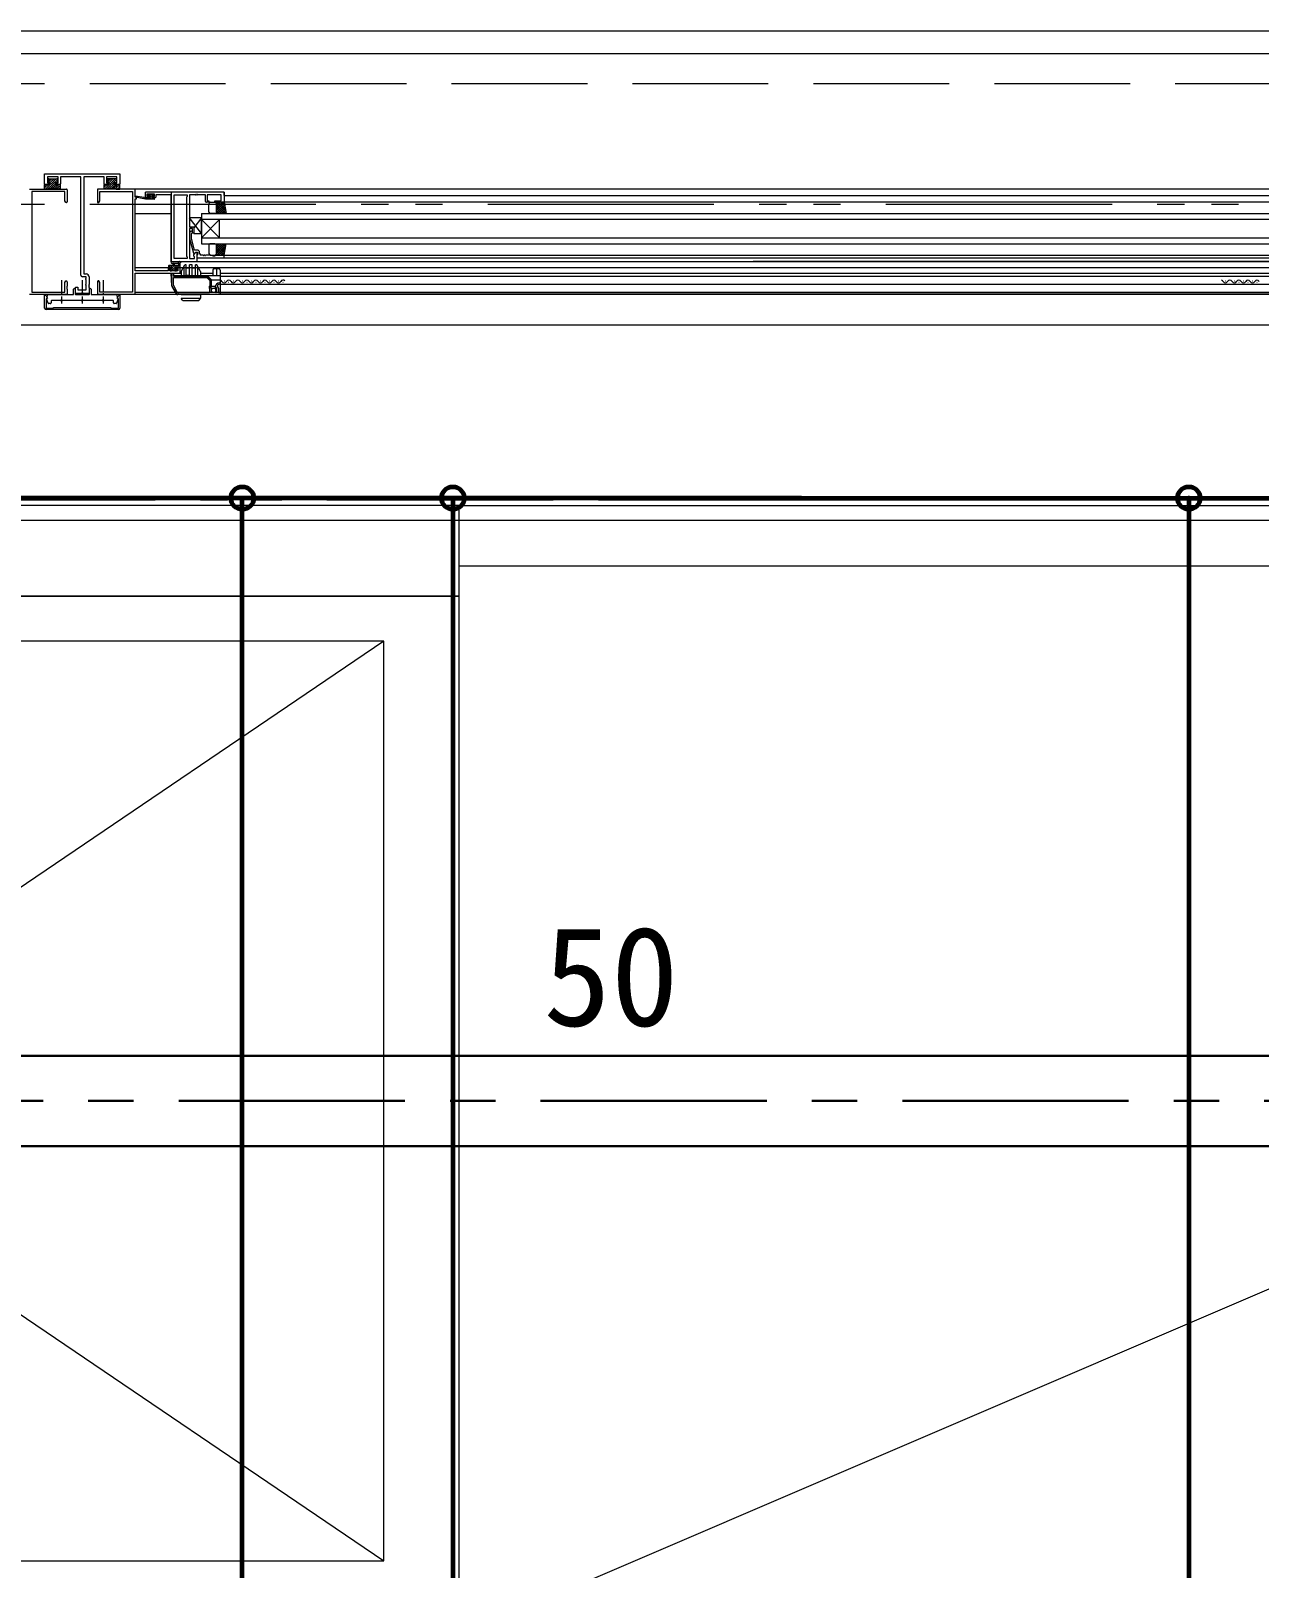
# Model space of a CAD drawing. Units: millimetres at full size, sheet at 1:30. Extents: x -16828 to 149130, y 47892 to 100313.
# Drawn here: x 3596 to 4411, y 62841 to 63861 of the extents above; entities that cross this region are included whole.
import ezdxf
from ezdxf.enums import TextEntityAlignment as Align

# ---------------------------------------------------------------- set-up
doc = ezdxf.new("R2010")
doc.units = ezdxf.units.MM
doc.header["$LTSCALE"] = 30
doc.header["$PDMODE"] = 32
doc.header["$PDSIZE"] = 15
for name, pattern in [('CHAIN1', [8, 5, -1, 1, -1]), ('CHAIN2', [12, 9, -1, 1, -1]), ('DASHED3', [4, 3, -1]), ('DOUBLE_CHAIN1', [8.8, 5, -1, 0.6, -0.6, 0.6, -1]), ('LONG_DOUBLE_CHAIN', [21.8, 18, -1, 0.6, -0.6, 0.6, -1])]:
    doc.linetypes.add(name, pattern=pattern)
for name, color, linetype, lineweight in [('0-0', 7, 'CHAIN2', 15), ('0-1', 7, 'Continuous', 15), ('2-0_通芯', 7, 'DOUBLE_CHAIN1', 15), ('2-A_建具', 7, 'Continuous', 15), ('3-4_AIHO30-厨房機器', 7, 'Continuous', 15), ('3-7_AIHO47-厨房機器アウトライン', 7, 'Continuous', 15), ('3-8_AIHO30-厨房機器LL', 7, 'Continuous', 15), ('3-9_AIHO32-厨房機器補助線', 7, 'LONG_DOUBLE_CHAIN', 15), ('9-9_配管－汚水１：硬質塩ビ管（ＤＶ）', 2, 'Continuous', 30), ('9-E_配管－給湯１：ＣＵＰ(Ｍ)', 1, 'Continuous', 60)]:
    doc.layers.add(name, color=color, linetype=linetype, lineweight=lineweight)
doc.styles.add('ＭＳ ゴシック', font='')
doc.styles.get('ＭＳ ゴシック').set_extended_font_data('MS Gothic')

msp = doc.modelspace()

# ---------------------------------------------------------------- linework, layer by layer
at = {"layer": '0-0'}
msp.add_line((-9565.04, 63550.86), (35684.96, 63550.86), dxfattribs=at)
at = {"layer": '0-1'}
for p, q in [((-6110.04, 63845.86), (25484.96, 63845.86)), ((459.96, 63665.86), (5909.96, 63665.86))]:
    msp.add_line(p, q, dxfattribs=at)
at = {"layer": '0-1', "linetype": 'DASHED3'}
msp.add_line((-925.04, 63825.86), (25384.96, 63825.86), dxfattribs=at)
at = {"layer": '2-0_通芯'}
msp.add_line((-9565.04, 63745.86), (35684.96, 63745.86), dxfattribs=at)
at = {"layer": '2-0_通芯', "color": 1, "lineweight": 60}
msp.add_line((-10727.74, 63550.86), (35684.96, 63550.86), dxfattribs=at)
at = {"layer": '2-A_建具'}
for p, q in [((3604.96, 63765.86), (3654.96, 63765.86)), ((3604.96, 63759.36), (3604.96, 63765.86)), ((3605.51, 63755.81), (3612.61, 63762.66)), ((3606.92, 63755.81), (3613.64, 63762.28)), ((3606.96, 63763.93), (3606.96, 63759.86)), ((3613.96, 63763.93), (3606.96, 63763.93)), ((3607.16, 63761.45), (3608.37, 63762.66)), ((3607.16, 63760.76), (3607.16, 63762.16)), ((3607.43, 63760.31), (3609.78, 63762.66)), ((3607.66, 63762.66), (3613.16, 63762.66)), ((3608.71, 63760.26), (3607.66, 63760.26)), ((3608.71, 63760.17), (3611.2, 63762.66)), ((3608.71, 63758.86), (3608.71, 63760.26)), ((3613.04, 63760.26), (3613.66, 63760.88)), ((3613.66, 63760.76), (3613.66, 63762.16)), ((3613.96, 63759.86), (3613.96, 63763.93)), ((3615.46, 63763.93), (3615.46, 63759.36)), ((3628.99, 63763.93), (3615.46, 63763.93)), ((3628.99, 63698.66), (3628.99, 63763.93)), ((3630.92, 63763.93), (3630.92, 63699.59)), ((3644.46, 63763.93), (3630.92, 63763.93)), ((3644.46, 63759.36), (3644.46, 63763.93)), ((3644.61, 63755.81), (3651.71, 63762.66)), ((3645.96, 63763.93), (3645.96, 63759.86)), ((3652.96, 63763.93), (3645.96, 63763.93)), ((3646.02, 63755.81), (3652.74, 63762.28)), ((3646.26, 63761.45), (3647.47, 63762.66)), ((3646.26, 63760.76), (3646.26, 63762.16)), ((3646.53, 63760.31), (3648.88, 63762.66)), ((3652.26, 63762.66), (3646.76, 63762.66)), ((3647.81, 63760.17), (3650.3, 63762.66)), ((3652.14, 63760.26), (3652.76, 63760.88)), ((3652.76, 63760.76), (3652.76, 63762.16)), ((3652.96, 63759.86), (3652.96, 63763.93)), ((3654.96, 63765.86), (3654.96, 63759.36)), ((3594.96, 63755.86), (3619.46, 63755.86)), ((3596.59, 63754.23), (3596.59, 63687.49)), ((3618.33, 63754.23), (3596.59, 63754.23)), ((3604.96, 63758.86), (3608.71, 63758.86)), ((3604.96, 63756.73), (3607.4, 63758.86)), ((3604.96, 63757.84), (3605.98, 63758.86)), ((3607.96, 63758.86), (3605.46, 63758.86)), ((3606.96, 63759.86), (3608.46, 63759.86)), ((3608.46, 63759.86), (3608.46, 63759.36)), ((3608.52, 63755.99), (3612.11, 63759.33)), ((3610.05, 63756.11), (3613.05, 63758.86)), ((3611.43, 63756.08), (3614.47, 63758.86)), ((3615.41, 63758.86), (3612.11, 63758.86)), ((3612.46, 63759.86), (3613.96, 63759.86)), ((3612.46, 63759.36), (3612.46, 63759.86)), ((3612.71, 63755.94), (3615.41, 63758.39)), ((3614.96, 63758.86), (3612.96, 63758.86)), ((3613.41, 63755.81), (3615.41, 63755.81)), ((3614, 63755.81), (3615.41, 63756.98)), ((3615.41, 63755.81), (3615.41, 63758.86)), ((3618.33, 63747.95), (3618.33, 63754.23)), ((3619.96, 63755.36), (3619.96, 63747.36)), ((3639.96, 63755.36), (3639.96, 63747.36)), ((4484.96, 63755.86), (3640.46, 63755.86)), ((3641.59, 63754.23), (3663.33, 63754.23)), ((3641.59, 63747.95), (3641.59, 63754.23)), ((3644.51, 63758.86), (3647.81, 63758.86)), ((3644.51, 63757.12), (3646.5, 63758.86)), ((3644.51, 63758.29), (3645.08, 63758.86)), ((3646.96, 63758.86), (3644.96, 63758.86)), ((3645.96, 63759.86), (3647.46, 63759.86)), ((3647.46, 63759.86), (3647.46, 63759.36)), ((3647.62, 63755.99), (3651.21, 63759.33)), ((3649.15, 63756.11), (3652.15, 63758.86)), ((3650.53, 63756.08), (3653.57, 63758.86)), ((3654.96, 63758.86), (3651.21, 63758.86)), ((3651.46, 63759.86), (3652.96, 63759.86)), ((3651.46, 63759.36), (3651.46, 63759.86)), ((3651.81, 63755.94), (3654.96, 63758.8)), ((3654.46, 63758.86), (3651.96, 63758.86)), ((3653.1, 63755.81), (3654.96, 63757.35)), ((3663.33, 63754.23), (3663.33, 63687.49)), ((3664.96, 63750.36), (3664.96, 63755.86)), ((3665.96, 63750.36), (3664.96, 63750.36)), ((3671.96, 63749.06), (3665.2, 63750.47)), ((3670.85, 63750.23), (3665.31, 63751.06)), ((3665.96, 63749.36), (3665.96, 63750.36)), ((3671.96, 63750.06), (3671.87, 63750.07)), ((3723.96, 63753.86), (3671.96, 63753.86)), ((3671.96, 63750.56), (3671.96, 63753.86)), ((3671.96, 63749.06), (3671.96, 63750.06)), ((3674.16, 63750.06), (3671.96, 63750.06)), ((3673.36, 63749.06), (3672.36, 63750.06)), ((3672.76, 63752.36), (3672.76, 63750.86)), ((3677.96, 63752.36), (3672.76, 63752.36)), ((3672.76, 63750.86), (3673.86, 63750.86)), ((3673.65, 63752.17), (3673.15, 63751.67)), ((3673.89, 63751.23), (3673.3, 63751.82)), ((3673.36, 63751.16), (3673.7, 63751.16)), ((3674.71, 63749.06), (3673.71, 63750.06)), ((3674.46, 63752.26), (3673.86, 63752.26)), ((3673.86, 63750.86), (3673.86, 63750.06)), ((3674.16, 63750.7), (3674.16, 63750.06)), ((3677.4, 63749.06), (3674.2, 63752.26)), ((3676.06, 63749.06), (3674.23, 63750.89)), ((3676.66, 63752.06), (3674.66, 63752.06)), ((3676.65, 63751.16), (3675.75, 63752.06)), ((3676.56, 63751.16), (3677.36, 63751.16)), ((3676.56, 63750.06), (3676.56, 63751.16)), ((3678.26, 63750.06), (3676.56, 63750.06)), ((3677.36, 63752.26), (3676.86, 63752.26)), ((3676.86, 63750.86), (3677.96, 63750.86)), ((3676.86, 63750.06), (3676.86, 63750.86)), ((3677.66, 63751.5), (3676.9, 63752.26)), ((3677.66, 63751.46), (3677.66, 63751.96)), ((3677.94, 63749.87), (3677.77, 63750.04)), ((3677.96, 63750.86), (3677.96, 63752.36)), ((3678.76, 63751.93), (3678.76, 63750.56)), ((3688.96, 63751.93), (3678.76, 63751.93)), ((3688.96, 63753.86), (3688.96, 63707.86)), ((3688.96, 63707.86), (3688.96, 63751.93)), ((3690.89, 63751.93), (3699.46, 63751.93)), ((3690.89, 63709.79), (3690.89, 63751.93)), ((3699.46, 63750.86), (3699.03, 63750.43)), ((3699.03, 63750.43), (3699.03, 63711.29)), ((3699.46, 63751.93), (3699.46, 63750.86)), ((3700.96, 63751.93), (3700.96, 63730.76)), ((3705, 63751.93), (3700.96, 63751.93)), ((3706, 63751.93), (3705.92, 63751.93)), ((3711.76, 63751.93), (3706.92, 63751.93)), ((3711.76, 63747.56), (3711.76, 63751.93)), ((3712.76, 63751.93), (3712.76, 63748.06)), ((3722.03, 63751.93), (3712.76, 63751.93)), ((3722.03, 63748.06), (3722.03, 63751.93)), ((3723.96, 63751.66), (3723.96, 63753.86)), ((3723.96, 63753.86), (3723.96, 63747.56)), ((3723.96, 63751.66), (4074.96, 63751.66)), ((4074.96, 63751.66), (4425.96, 63751.66)), ((3618.96, 63746.86), (3618.33, 63747.95)), ((3619.46, 63746.86), (3618.96, 63746.86)), ((3640.46, 63746.86), (3640.96, 63746.86)), ((3640.96, 63746.86), (3641.59, 63747.95)), ((3664.96, 63749.36), (3665.96, 63749.36)), ((3664.96, 63701.59), (3664.96, 63749.36)), ((3672.01, 63749.06), (3671.96, 63749.11)), ((3677.66, 63749.06), (3671.96, 63749.06)), ((3677.96, 63749.36), (3677.96, 63749.76)), ((3713.96, 63747.06), (3712.26, 63747.06)), ((3712.76, 63748.06), (3713.96, 63748.06)), ((3713.96, 63748.06), (3713.96, 63747.06)), ((3713.96, 63740.56), (3713.96, 63746.06)), ((3714.96, 63747.06), (3717.96, 63747.06)), ((3717.96, 63748.06), (3722.03, 63748.06)), ((3717.96, 63747.06), (3717.96, 63748.06)), ((3723.96, 63747.06), (3717.96, 63747.06)), ((3718.96, 63739.56), (3718.96, 63747.06)), ((3718.96, 63742.95), (3723.07, 63747.06)), ((3718.96, 63744.36), (3721.66, 63747.06)), ((3718.96, 63745.77), (3720.25, 63747.06)), ((3718.96, 63741.53), (3724.05, 63746.62)), ((3718.96, 63746.06), (3718.96, 63740.56)), ((3718.96, 63745.87), (3725.27, 63739.56)), ((3718.96, 63740.12), (3724.28, 63745.44)), ((3718.96, 63744.46), (3723.86, 63739.56)), ((3718.96, 63743.05), (3722.45, 63739.56)), ((3718.96, 63741.63), (3721.03, 63739.56)), ((3718.96, 63740.22), (3719.62, 63739.56)), ((3719.19, 63747.06), (3725.15, 63741.1)), ((3719.82, 63739.56), (3724.52, 63744.26)), ((3720.6, 63747.06), (3724.8, 63742.86)), ((3721.23, 63739.56), (3724.76, 63743.08)), ((3722.02, 63747.06), (3724.45, 63744.63)), ((3722.65, 63739.56), (3724.99, 63741.91)), ((3723.43, 63747.06), (3724.09, 63746.4)), ((4074.96, 63747.06), (3723.46, 63747.06)), ((3723.96, 63747.06), (3725.46, 63739.56)), ((3724.06, 63739.56), (3725.23, 63740.73)), ((4426.46, 63747.06), (4074.96, 63747.06)), ((3664.96, 63739.66), (3688.96, 63739.66)), ((3708.96, 63726.26), (3700.96, 63736.76)), ((3700.96, 63736.76), (3700.96, 63730.76)), ((3708.96, 63736.76), (3700.96, 63736.76)), ((3700.96, 63730.76), (3703.96, 63730.76)), ((3700.96, 63730.76), (3703.46, 63730.76)), ((3700.96, 63729.76), (3700.96, 63709.79)), ((3702.96, 63729.76), (3700.96, 63729.76)), ((3702.96, 63726.56), (3702.96, 63729.76)), ((3708.96, 63736.76), (3703.96, 63730.2)), ((3703.96, 63730.76), (3703.96, 63726.26)), ((3703.96, 63730.26), (3703.96, 63726.56)), ((3708.96, 63739.56), (3708.96, 63719.56)), ((3708.96, 63739.56), (4440.96, 63739.56)), ((3708.96, 63726.26), (3708.96, 63736.76)), ((4440.96, 63735.56), (3708.96, 63735.56)), ((3720.96, 63723.56), (3708.96, 63735.56)), ((3720.96, 63735.56), (3708.96, 63723.56)), ((3717.96, 63739.56), (3714.96, 63739.56)), ((3720.96, 63723.56), (3720.96, 63735.56)), ((3701.94, 63727.69), (3701.16, 63726.91)), ((3701.16, 63726.91), (3701.16, 63722.96)), ((3701.16, 63722.96), (3703.77, 63713.23)), ((3702.36, 63726.41), (3702.78, 63726.84)), ((3702.36, 63723.12), (3702.36, 63726.41)), ((3704.44, 63715.36), (3702.36, 63723.12)), ((3703.96, 63726.56), (3702.96, 63726.56)), ((3703.96, 63726.26), (3708.96, 63726.26)), ((3708.96, 63723.56), (4440.96, 63723.56)), ((3708.96, 63719.56), (4440.96, 63719.56)), ((3717.96, 63719.56), (3714.96, 63719.56)), ((3718.96, 63713.25), (3725.27, 63719.56)), ((3718.96, 63714.66), (3723.86, 63719.56)), ((3718.96, 63719.56), (3718.96, 63712.06)), ((3718.96, 63716.08), (3722.45, 63719.56)), ((3718.96, 63717.49), (3721.03, 63719.56)), ((3718.96, 63718.9), (3719.62, 63719.56)), ((3719.82, 63719.56), (3724.52, 63714.86)), ((3721.23, 63719.56), (3724.76, 63716.04)), ((3722.65, 63719.56), (3724.99, 63717.22)), ((3723.96, 63712.06), (3725.46, 63719.56)), ((3724.06, 63719.56), (3725.23, 63718.39)), ((3699.46, 63709.79), (3690.89, 63709.79)), ((3699.03, 63711.29), (3699.46, 63710.86)), ((3699.46, 63710.86), (3699.46, 63709.79)), ((3700.96, 63709.79), (3704.46, 63709.79)), ((3704.03, 63712.1), (3705.16, 63714.06)), ((3704.03, 63711.29), (3704.03, 63712.1)), ((3704.46, 63710.86), (3704.03, 63711.29)), ((3704.25, 63712.86), (3704.47, 63712.86)), ((3706.26, 63715.36), (3704.44, 63715.36)), ((3704.46, 63709.79), (3704.46, 63710.86)), ((3705.16, 63714.06), (3706.46, 63714.06)), ((3705.96, 63714.06), (3705.96, 63707.86)), ((4443.96, 63710.06), (3705.96, 63710.06)), ((3706.46, 63714.06), (3706.46, 63712.26)), ((3707.76, 63713.06), (3707.76, 63713.86)), ((3710, 63712.06), (3708.76, 63712.06)), ((3711, 63712.06), (3710.92, 63712.06)), ((3711.18, 63711.94), (3711, 63712.06)), ((3715.04, 63712.06), (3711.92, 63712.06)), ((3713.96, 63718.56), (3713.96, 63713.06)), ((3714.96, 63712.06), (3717.96, 63712.06)), ((3716.96, 63711.36), (3715.04, 63712.06)), ((3717.96, 63711.36), (3716.96, 63711.36)), ((3717.96, 63712.06), (4431.96, 63712.06)), ((3717.96, 63712.06), (3717.96, 63711.36)), ((3718.96, 63719), (3724.28, 63713.68)), ((3718.96, 63713.06), (3718.96, 63718.56)), ((3718.96, 63717.59), (3724.05, 63712.5)), ((3718.96, 63716.18), (3723.07, 63712.06)), ((3718.96, 63714.76), (3721.66, 63712.06)), ((3718.96, 63713.35), (3720.25, 63712.06)), ((3719.19, 63712.06), (3725.15, 63718.03)), ((3720.6, 63712.06), (3724.8, 63716.26)), ((3722.02, 63712.06), (3724.45, 63714.49)), ((3723.43, 63712.06), (3724.09, 63712.72)), ((3723.96, 63710.06), (3723.96, 63711.56)), ((3630.92, 63699.59), (3632.46, 63699.59)), ((3664.96, 63703.86), (3689.16, 63703.86)), ((3686.86, 63701.59), (3664.96, 63701.59)), ((3664.96, 63699.96), (3695.46, 63699.96)), ((3664.96, 63685.86), (3664.96, 63699.96)), ((3686.86, 63703.36), (3686.86, 63701.59)), ((3687.06, 63704.76), (3687.06, 63704.16)), ((3694.96, 63705.06), (3687.36, 63705.06)), ((3687.36, 63703.86), (3688.56, 63705.06)), ((3688.06, 63703.06), (3689.16, 63703.06)), ((3688.06, 63701.59), (3688.06, 63703.06)), ((3693.33, 63701.59), (3688.06, 63701.59)), ((3688.16, 63704.06), (3689.46, 63704.06)), ((3688.26, 63702.07), (3688.85, 63702.66)), ((3688.26, 63702.36), (3688.26, 63701.86)), ((3689.46, 63702.66), (3688.56, 63702.66)), ((3688.56, 63701.56), (3689.06, 63701.56)), ((3688.9, 63704.06), (3689.9, 63705.06)), ((3688.96, 63707.86), (3705.96, 63707.86)), ((3688.96, 63707.86), (4074.96, 63707.86)), ((3689.39, 63691.74), (3688.96, 63699.96)), ((3689.1, 63701.57), (3689.26, 63701.72)), ((3689.16, 63703.06), (3689.16, 63703.86)), ((3689.23, 63706.66), (3693.19, 63706.66)), ((3689.26, 63701.76), (3691.36, 63701.76)), ((3689.3, 63701.76), (3692.6, 63705.06)), ((3689.46, 63703.27), (3691.25, 63705.06)), ((3689.46, 63704.06), (3689.46, 63702.66)), ((3690.06, 63705.06), (3690.16, 63706.21)), ((3690.46, 63698.04), (3690.46, 63699.96)), ((3690.64, 63701.76), (3691.62, 63702.74)), ((3691.26, 63705.06), (3691.16, 63706.21)), ((3691.56, 63701.56), (3692.16, 63701.56)), ((3691.79, 63701.56), (3692.83, 63702.6)), ((3691.86, 63704.06), (3693.86, 63704.06)), ((3691.86, 63703.12), (3691.86, 63704.06)), ((3692.16, 63703.86), (4454.96, 63703.86)), ((3692.16, 63703.86), (3692.16, 63703.06)), ((3692.16, 63703.06), (3693.33, 63703.06)), ((3692.66, 63702.66), (3692.32, 63702.66)), ((3692.37, 63701.65), (3692.87, 63702.15)), ((3692.94, 63704.06), (3693.94, 63705.06)), ((3693.33, 63703.06), (3693.33, 63701.59)), ((3693.76, 63706.24), (3693.76, 63705.06)), ((3694.09, 63703.86), (3694.96, 63704.73)), ((3694.96, 63704.16), (3694.96, 63706.84)), ((3694.96, 63699.96), (3694.96, 63703.86)), ((3695.46, 63701.13), (3697.96, 63705.46)), ((3695.46, 63701.13), (3695.46, 63698.16)), ((3697.36, 63704.42), (3697.36, 63698.16)), ((3698.86, 63705.46), (3697.96, 63705.46)), ((3698.86, 63698.46), (3698.86, 63705.46)), ((3701.16, 63703.36), (3698.86, 63703.36)), ((3701.16, 63698.46), (3701.16, 63705.46)), ((3702.76, 63705.46), (3701.16, 63705.46)), ((3702.76, 63698.46), (3702.76, 63705.46)), ((3705.06, 63703.36), (3702.76, 63703.36)), ((3705.06, 63698.46), (3705.06, 63705.46)), ((3705.96, 63705.46), (3705.06, 63705.46)), ((3705.66, 63707.86), (4074.96, 63707.86)), ((3708.46, 63701.13), (3705.96, 63705.46)), ((3706.56, 63698.16), (3706.56, 63704.42)), ((3708.46, 63701.13), (3708.46, 63698.16)), ((3708.46, 63699.96), (3716.46, 63699.96)), ((3716.46, 63701.96), (3716.46, 63698.16)), ((3720.46, 63702.96), (3717.46, 63702.96)), ((3718.96, 63702.96), (3718.96, 63698.16)), ((3721.46, 63701.96), (3721.46, 63685.86)), ((3721.46, 63699.96), (4428.46, 63699.96)), ((4074.96, 63707.86), (4444.26, 63707.86)), ((4460.96, 63707.86), (4074.96, 63707.86)), ((3616.16, 63695.38), (3616.16, 63687.74)), ((3618.33, 63693.77), (3618.96, 63694.86)), ((3618.33, 63687.49), (3618.33, 63693.77)), ((3618.96, 63694.86), (3619.46, 63694.86)), ((3619.96, 63694.36), (3619.96, 63691.32)), ((3619.96, 63690.4), (3619.96, 63690.32)), ((3619.96, 63689.4), (3619.96, 63686.36)), ((3624.16, 63686.16), (3624.16, 63689.36)), ((3624.66, 63689.86), (3624.76, 63689.86)), ((3625.26, 63689.36), (3625.26, 63686.16)), ((3625.46, 63690.66), (3626.96, 63690.66)), ((3625.46, 63687.06), (3625.46, 63690.66)), ((3626.96, 63690.66), (3626.96, 63689.06)), ((3626.96, 63689.06), (3632.53, 63689.06)), ((3629.96, 63695.38), (3629.96, 63687.74)), ((3632.53, 63697.66), (3629.99, 63697.66)), ((3632.37, 63696.41), (3632.53, 63696.6)), ((3632.37, 63695.91), (3632.37, 63696.41)), ((3632.53, 63695.72), (3632.37, 63695.91)), ((3632.37, 63692.61), (3632.53, 63692.8)), ((3632.37, 63692.11), (3632.37, 63692.61)), ((3632.53, 63691.92), (3632.37, 63692.11)), ((3632.53, 63696.6), (3632.53, 63697.66)), ((3632.53, 63692.8), (3632.53, 63695.72)), ((3632.53, 63689.06), (3632.53, 63691.92)), ((3634.46, 63692.52), (3634.34, 63692.34)), ((3634.34, 63692.34), (3634.34, 63691.79)), ((3634.34, 63691.79), (3634.46, 63691.6)), ((3634.46, 63691.52), (3634.34, 63691.34)), ((3634.34, 63691.34), (3634.34, 63690.79)), ((3634.34, 63690.79), (3634.46, 63690.6)), ((3634.46, 63697.59), (3634.46, 63692.52)), ((3634.46, 63691.6), (3634.46, 63691.52)), ((3634.46, 63690.6), (3634.46, 63687.06)), ((3634.66, 63686.16), (3634.66, 63689.36)), ((3635.16, 63689.86), (3635.26, 63689.86)), ((3635.76, 63689.36), (3635.76, 63686.16)), ((3639.96, 63694.36), (3639.96, 63691.32)), ((3639.96, 63690.4), (3639.96, 63690.32)), ((3639.96, 63689.4), (3639.96, 63686.36)), ((3640.96, 63694.86), (3640.46, 63694.86)), ((3641.59, 63693.77), (3640.96, 63694.86)), ((3641.59, 63687.49), (3641.59, 63693.77)), ((3643.76, 63695.38), (3643.76, 63687.74)), ((3692.37, 63686.36), (3689.52, 63691.29)), ((3721.46, 63698.16), (3690.46, 63698.16)), ((3694.26, 63697.96), (3694.26, 63698.16)), ((3701.16, 63698.46), (3698.86, 63698.46)), ((3702.76, 63698.46), (3705.06, 63698.46)), ((3714.06, 63691.18), (3714.06, 63690.23)), ((3715.36, 63690.16), (3715.36, 63687.16)), ((3715.49, 63691.37), (3718.21, 63691.37)), ((3715.56, 63695.56), (3721.46, 63695.56)), ((3715.56, 63687.16), (3715.56, 63690.16)), ((3718.66, 63690.63), (3718.41, 63690.57)), ((3718.52, 63689.7), (3718.95, 63690.13)), ((3719.68, 63691.37), (3720.26, 63689.96)), ((3720.26, 63689.96), (3720.26, 63686.96)), ((3721.46, 63693.66), (3720.96, 63693.66)), ((3721.06, 63692.66), (4428.86, 63692.66)), ((3721.46, 63697.96), (4428.46, 63697.96)), ((3724.02, 63694.92), (3724.22, 63694.92)), ((3727.02, 63694.16), (3727.22, 63694.16)), ((3730.02, 63694.92), (3730.22, 63694.92)), ((3733.02, 63694.16), (3733.22, 63694.16)), ((3736.02, 63694.92), (3736.22, 63694.92)), ((3739.02, 63694.16), (3739.22, 63694.16)), ((3742.02, 63694.92), (3742.22, 63694.92)), ((3745.02, 63694.16), (3745.22, 63694.16)), ((3748.02, 63694.92), (3748.22, 63694.92)), ((3751.02, 63694.16), (3751.22, 63694.16)), ((3754.02, 63694.92), (3754.22, 63694.92)), ((3757.02, 63694.16), (3757.22, 63694.16)), ((3760.02, 63694.92), (3760.22, 63694.92)), ((3763.02, 63694.16), (3763.22, 63694.16)), ((4388.02, 63694.92), (4388.22, 63694.92)), ((4391.02, 63694.16), (4391.22, 63694.16)), ((4394.02, 63694.92), (4394.22, 63694.92)), ((4397.02, 63694.16), (4397.22, 63694.16)), ((4400.02, 63694.92), (4400.22, 63694.92)), ((4403.02, 63694.16), (4403.22, 63694.16)), ((4406.02, 63694.92), (4406.22, 63694.92)), ((4409.02, 63694.16), (4409.22, 63694.16)), ((3619.46, 63685.86), (3594.96, 63685.86)), ((3596.59, 63687.49), (3618.33, 63687.49)), ((3607.24, 63680.06), (3606.19, 63682.95)), ((3606.41, 63683.56), (3606.61, 63683.67)), ((3606.76, 63683.93), (3606.76, 63684.86)), ((3608.76, 63679.86), (3607.53, 63679.86)), ((3607.76, 63685.86), (3623.86, 63685.86)), ((3609.26, 63681.56), (3609.26, 63680.36)), ((3615.49, 63681.86), (3609.56, 63681.86)), ((3616.16, 63686.74), (3616.16, 63685.54)), ((3616.16, 63684.54), (3616.16, 63679.98)), ((3629.29, 63681.86), (3616.83, 63681.86)), ((3625.56, 63685.86), (3634.36, 63685.86)), ((3629.29, 63686.56), (3625.96, 63686.56)), ((3629.48, 63686.7), (3629.29, 63686.56)), ((3629.96, 63686.74), (3629.96, 63685.54)), ((3629.96, 63684.54), (3629.96, 63679.98)), ((3630.63, 63686.56), (3630.44, 63686.7)), ((3633.96, 63686.56), (3630.63, 63686.56)), ((3643.09, 63681.86), (3630.63, 63681.86)), ((3636.06, 63685.86), (3652.16, 63685.86)), ((4484.96, 63685.86), (3640.46, 63685.86)), ((3663.33, 63687.49), (3641.59, 63687.49)), ((3643.76, 63686.74), (3643.76, 63685.54)), ((3643.76, 63684.54), (3643.76, 63679.98)), ((3650.36, 63681.86), (3644.43, 63681.86)), ((3650.66, 63680.36), (3650.66, 63681.56)), ((3652.39, 63679.86), (3651.16, 63679.86)), ((3653.73, 63682.95), (3652.68, 63680.06)), ((3653.16, 63684.86), (3653.16, 63683.93)), ((3653.31, 63683.67), (3653.51, 63683.56)), ((3664.96, 63687.49), (4484.96, 63687.49)), ((3693.34, 63686.06), (4456.58, 63686.06)), ((3708.46, 63685.66), (3695.46, 63685.66)), ((3695.59, 63683.36), (3708.33, 63683.36)), ((3696.51, 63682.07), (3695.63, 63683.29)), ((3696.92, 63681.86), (3707, 63681.86)), ((3697.36, 63685.86), (3697.36, 63685.66)), ((3697.86, 63685.66), (3697.86, 63685.86)), ((3706.06, 63685.66), (3706.06, 63685.86)), ((3706.56, 63685.66), (3706.56, 63685.86)), ((3707.41, 63682.07), (3708.29, 63683.29)), ((3708.46, 63685.66), (3708.34, 63683.45)), ((3719.16, 63687.16), (3715.36, 63687.16)), ((3653.96, 63675.86), (3605.96, 63675.86)), ((4524.46, 63535.86), (1845.46, 63535.86))]:
    msp.add_line(p, q, dxfattribs=at)
for points in [[(1854.96, 63860.86), (4514.96, 63860.86), (4514.96, 63845.86)], [(3612.11, 63758.86), (3612.11, 63760.26), (3613.16, 63760.26)], [(3647.81, 63758.86), (3647.81, 63760.26), (3646.76, 63760.26)], [(3651.21, 63758.86), (3651.21, 63760.26), (3652.26, 63760.26)], [(3607.41, 63755.81), (3604.96, 63755.81), (3604.96, 63758.86)], [(3646.51, 63755.81), (3644.51, 63755.81), (3644.51, 63758.86)], [(3652.51, 63755.81), (3654.96, 63755.81), (3654.96, 63758.86)], [(3692.47, 63686.56), (3689.46, 63691.78), (3689.46, 63699.96)], [(3690.36, 63699.96), (3690.36, 63697.96), (3712.86, 63697.96), (3715.36, 63695.46), (3715.36, 63691.33), (3714.91, 63690.79)], [(3692.99, 63687.46), (3690.36, 63692.02), (3690.36, 63697.06), (3712.49, 63697.06), (3714.46, 63695.09), (3714.46, 63691.66), (3714.06, 63691.18)], [(3714.26, 63689.89), (3714.26, 63686.96), (3693.86, 63686.96)], [(3715.56, 63691.57), (3715.56, 63695.56), (3712.96, 63698.16)], [(3715.26, 63690.46), (3715.06, 63690.46), (3715.06, 63690.86), (3715.49, 63691.37)], [(3718.16, 63690.86), (3718.16, 63690.56), (3718.96, 63690.56), (3718.96, 63687.66)], [(3719.16, 63687.16), (3719.16, 63689.36), (3718.66, 63689.36)], [(4429.66, 63689.96), (4429.66, 63686.96), (3720.26, 63686.96)], [(3604.96, 63676.86), (3604.96, 63685.36), (3605.76, 63685.36), (3606.87, 63683.44), (3605.96, 63682.91), (3605.96, 63676.86), (3610.96, 63676.86), (3610.96, 63677.26)], [(3610.96, 63677.26), (3648.96, 63677.26), (3648.96, 63676.86), (3653.96, 63676.86), (3653.96, 63682.91), (3653.05, 63683.44), (3654.16, 63685.36), (3654.96, 63685.36), (3654.96, 63676.86)]]:
    msp.add_lwpolyline(points, dxfattribs=at)
msp.add_circle((3717.01, 63688.64), 1.45, dxfattribs=at)
for centre, radius, start, end in [((3607.66, 63762.16), 0.5, 90, 180), ((3607.66, 63760.76), 0.5, 180, 270), ((3613.16, 63762.16), 0.5, 0, 90), ((3613.16, 63760.76), 0.5, 270, 0), ((3646.76, 63762.16), 0.5, 90, 180), ((3646.76, 63760.76), 0.5, 180, 270), ((3652.26, 63762.16), 0.5, 0, 90), ((3652.26, 63760.76), 0.5, 270, 0), ((3605.46, 63759.36), 0.5, 180, 270), ((3610.39, 63741.11), 15, 89.94259, 101.47842), ((3607.96, 63759.36), 0.5, 270, 0), ((3610.42, 63741.11), 15, 78.52158, 90.05735), ((3612.96, 63759.36), 0.5, 180, 270), ((3614.96, 63759.36), 0.5, 270, 0), ((3619.46, 63755.36), 0.5, 0, 90), ((3640.46, 63755.36), 0.5, 90, 180), ((3644.96, 63759.36), 0.5, 180, 270), ((3649.49, 63741.11), 15, 89.94259, 101.47842), ((3646.96, 63759.36), 0.5, 270, 0), ((3649.52, 63741.11), 15, 78.52158, 90.05735), ((3651.96, 63759.36), 0.5, 180, 270), ((3654.46, 63759.36), 0.5, 270, 0), ((3665.26, 63750.76), 0.3, 81.55064, 258.25019), ((3670.8, 63749.94), 0.3, 21.55064, 81.55064), ((3671.36, 63750.16), 0.3, 201.55064, 320.80246), ((3671.83, 63749.78), 0.3, 80.80246, 140.80246), ((3672.46, 63750.56), 0.5, 180, 270), ((3673.36, 63751.46), 0.3, 135, 270), ((3673.86, 63751.96), 0.3, 90, 135), ((3673.7, 63751.46), 0.3, 270, 326.94427), ((3674.16, 63751.16), 0.25, 303.05573, 146.94427), ((3674.46, 63750.7), 0.3, 123.05573, 180), ((3674.46, 63752.06), 0.2, 0, 90), ((3676.86, 63752.06), 0.2, 90, 180), ((3677.36, 63751.96), 0.3, 0, 90), ((3677.36, 63751.46), 0.3, 270, 359.99999), ((3677.66, 63749.76), 0.3, 0, 90), ((3678.26, 63750.56), 0.5, 270, 0), ((3705, 63752.13), 0.2, 270, 336.42182), ((3705.46, 63751.93), 0.3, 23.57818, 156.42182), ((3705.92, 63752.13), 0.2, 203.57818, 270), ((3706, 63752.13), 0.2, 270, 336.42182), ((3706.46, 63751.93), 0.3, 23.57818, 156.42182), ((3706.92, 63752.13), 0.2, 203.57818, 270), ((3619.46, 63747.36), 0.5, 270, 0), ((3640.46, 63747.36), 0.5, 180, 270), ((3677.66, 63749.36), 0.3, 270, 359.99999), ((3712.26, 63747.56), 0.5, 180, 270), ((3714.96, 63746.06), 1, 89.9999, 179.9999), ((3714.96, 63740.56), 1, 179.9999, 269.9999), ((3717.96, 63746.06), 1, 359.9999, 89.9999), ((3717.96, 63740.56), 1, 269.9999, 359.9999), ((3723.46, 63747.56), 0.5, 270, 0), ((3703.46, 63730.26), 0.5, 0, 90), ((3702.36, 63727.26), 0.6, 315, 135), ((3714.96, 63718.56), 1, 90.0001, 180.0001), ((3717.96, 63718.56), 1, 0.0001, 90.0001), ((3704.25, 63713.36), 0.5, 195, 270), ((3706.26, 63711.76), 0.3, 90, 180), ((3706.26, 63713.86), 1.5, 0, 90), ((3706.26, 63712.26), 0.2, 270, 0), ((3708.76, 63713.06), 1, 180, 270), ((3710, 63711.86), 0.2, 23.57818, 90), ((3710.46, 63712.06), 0.3, 203.57818, 336.42182), ((3710.92, 63711.86), 0.2, 90, 156.42182), ((3711.46, 63712.06), 0.3, 203.57818, 336.42182), ((3711.92, 63711.86), 0.2, 90, 156.42182), ((3714.96, 63713.06), 1, 180.0001, 270.0001), ((3717.96, 63713.06), 1, 270.0001, 0.0001), ((3723.46, 63711.56), 0.5, 0, 90), ((3632.46, 63697.59), 2, 0, 90), ((3687.36, 63703.36), 0.5, 90, 180), ((3687.36, 63704.76), 0.3, 90, 180), ((3687.36, 63704.16), 0.3, 180, 270), ((3687.96, 63704.06), 0.2, 270, 359.99999), ((3688.56, 63702.36), 0.3, 90, 180), ((3688.56, 63701.86), 0.3, 180, 270), ((3689.23, 63707.26), 0.6, 89.95977, 269.95977), ((3689.06, 63701.76), 0.2, 270, 359.99999), ((3690.66, 63706.16), 0.5, 5.09207, 174.90793), ((3691.56, 63701.76), 0.2, 180, 270), ((3691.86, 63702.66), 0.25, 123.05573, 326.94427), ((3691.56, 63703.12), 0.3, 303.05573, 359.99999), ((3692.32, 63702.36), 0.3, 90, 146.94427), ((3692.16, 63701.86), 0.3, 270, 315), ((3692.66, 63702.36), 0.3, 315, 90), ((3693.19, 63706.96), 0.3, 269.95977, 340.81024), ((3693.76, 63706.76), 0.3, 300, 160.81024), ((3694.06, 63706.24), 0.3, 120, 180), ((3694.06, 63704.06), 0.2, 180, 270), ((3694.39, 63707.56), 0.3, 40.52878, 90), ((3694.85, 63707.95), 0.3, 220.52878, 280.52878), ((3694.66, 63704.16), 0.3, 270, 359.99999), ((3694.96, 63707.36), 0.3, 300, 100.52878), ((3695.26, 63706.84), 0.3, 120, 180), ((3717.46, 63701.96), 1, 90, 180), ((3720.46, 63701.96), 1, 0, 90), ((3619.46, 63694.36), 0.5, 0, 90), ((3619.96, 63690.86), 0.3, 113.57818, 246.42182), ((3619.96, 63689.86), 0.3, 113.57818, 246.42182), ((3619.76, 63691.32), 0.2, 293.57818, 0), ((3619.76, 63690.4), 0.2, 0, 66.42182), ((3619.76, 63690.32), 0.2, 293.57818, 0), ((3619.76, 63689.4), 0.2, 0, 66.42182), ((3624.66, 63689.36), 0.5, 90, 180), ((3624.76, 63689.36), 0.5, 0, 90), ((3629.99, 63698.66), 1, 180, 270), ((3635.16, 63689.36), 0.5, 90, 180), ((3635.26, 63689.36), 0.5, 0, 90), ((3640.46, 63694.36), 0.5, 90, 180), ((3640.16, 63691.32), 0.2, 180, 246.42182), ((3640.16, 63690.4), 0.2, 113.57818, 180), ((3640.16, 63690.32), 0.2, 180, 246.42182), ((3640.16, 63689.4), 0.2, 113.57818, 180), ((3639.96, 63690.86), 0.3, 293.57818, 66.42182), ((3639.96, 63689.86), 0.3, 293.57818, 66.42182), ((3690.39, 63691.79), 1, 183, 210), ((3714.26, 63690.23), 0.2, 180, 240), ((3714.06, 63689.89), 0.2, 0, 60), ((3715.06, 63690.66), 0.2, 140, 270), ((3715.06, 63690.16), 0.3, 0, 90), ((3715.26, 63690.16), 0.3, 0, 90), ((3715.26, 63691.57), 0.3, 320, 359.99999), ((3720.96, 63690.86), 2.8, 90, 180), ((3721.06, 63690.76), 2.9, 90, 180), ((3718.36, 63690.76), 0.2, 180, 285), ((3718.66, 63689.56), 0.2, 135, 270), ((3718.74, 63690.34), 0.3, 315, 105), ((3720.04, 63691.72), 0.5, 136.86773, 224.6572), ((3721.06, 63690.76), 1.9, 90, 136.86773), ((3721.12, 63693.7), 1.72, 29.20254, 78.5883), ((3724.12, 63695.38), 1.72, 209.20254, 330.79746), ((3727.12, 63693.7), 1.72, 29.20254, 150.79746), ((3730.12, 63695.38), 1.72, 209.20254, 330.79746), ((3733.12, 63693.7), 1.72, 29.20254, 150.79746), ((3736.12, 63695.38), 1.72, 209.20254, 330.79746), ((3739.12, 63693.7), 1.72, 29.20254, 150.79746), ((3742.12, 63695.38), 1.72, 209.20254, 330.79746), ((3745.12, 63693.7), 1.72, 29.20254, 150.79746), ((3748.12, 63695.38), 1.72, 209.20254, 330.79746), ((3751.12, 63693.7), 1.72, 29.20254, 150.79746), ((3754.12, 63695.38), 1.72, 209.20254, 330.79746), ((3757.12, 63693.7), 1.72, 29.20254, 150.79746), ((3760.12, 63695.38), 1.72, 209.20254, 330.79746), ((3763.12, 63693.7), 1.72, 43.81375, 150.79746), ((4385.12, 63693.7), 1.72, 29.20254, 71.68503), ((4388.12, 63695.38), 1.72, 209.20254, 330.79746), ((4391.12, 63693.7), 1.72, 29.20254, 150.79746), ((4394.12, 63695.38), 1.72, 209.20254, 330.79746), ((4397.12, 63693.7), 1.72, 29.20254, 150.79746), ((4400.12, 63695.38), 1.72, 209.20254, 330.79746), ((4403.12, 63693.7), 1.72, 29.20254, 150.79746), ((4406.12, 63695.38), 1.72, 209.20254, 330.79746), ((4409.12, 63693.7), 1.72, 29.20254, 150.79746), ((3606.66, 63683.13), 0.5, 119.99993, 199.99625), ((3606.46, 63683.93), 0.3, 300.02532, 359.99709), ((3607.76, 63684.86), 1, 90, 180), ((3607.53, 63680.16), 0.3, 199.9968, 270), ((3608.76, 63680.36), 0.5, 270, 359.99999), ((3609.56, 63681.56), 0.3, 90, 180), ((3615.49, 63682.06), 0.2, 270, 343.39706), ((3616.16, 63681.86), 0.5, 16.6061, 163.4019), ((3616.83, 63682.06), 0.2, 196.60294, 270), ((3619.46, 63686.36), 0.5, 270, 0), ((3623.86, 63686.16), 0.3, 270, 0), ((3625.56, 63686.16), 0.3, 180, 270), ((3625.96, 63687.06), 0.5, 180, 270), ((3629.29, 63682.06), 0.2, 270, 343.39706), ((3629.96, 63686.56), 0.5, 16.60155, 163.39845), ((3629.96, 63681.86), 0.5, 16.5981, 163.3939), ((3630.63, 63682.06), 0.2, 196.60294, 270), ((3633.96, 63687.06), 0.5, 270, 0), ((3634.36, 63686.16), 0.3, 270, 0), ((3636.06, 63686.16), 0.3, 180, 270), ((3640.46, 63686.36), 0.5, 180, 270), ((3643.09, 63682.06), 0.2, 270, 343.39706), ((3643.76, 63681.86), 0.5, 16.5981, 163.3939), ((3644.43, 63682.06), 0.2, 196.60294, 270), ((3650.36, 63681.56), 0.3, 0, 90), ((3651.16, 63680.36), 0.5, 180, 270), ((3652.16, 63684.86), 1, 0, 90), ((3652.39, 63680.16), 0.3, 270, 339.98725), ((3653.46, 63683.93), 0.3, 180, 240.01506), ((3653.26, 63683.13), 0.5, 340.00375, 60.00007), ((3693.24, 63686.86), 1, 210, 270), ((3693.34, 63687.06), 1, 210, 270), ((3693.86, 63687.96), 1, 210, 270), ((3696.92, 63682.36), 0.5, 215.71895, 270), ((3707, 63682.36), 0.5, 270, 324.28105), ((3708.04, 63683.46), 0.3, 324.28105, 357), ((3718.46, 63687.66), 0.5, 270, 359.99999), ((3605.96, 63676.86), 1, 180.00087, 270), ((3653.96, 63676.86), 1, 270, 0)]:
    msp.add_arc(centre, radius, start, end, dxfattribs=at)
at = {"layer": '3-4_AIHO30-厨房機器'}
msp.add_lwpolyline([(2079.96, 62795.86), (3879.96, 62795.86), (3879.96, 63545.86), (2079.96, 63545.86)], close=True, dxfattribs=at)
msp.add_lwpolyline([(3879.96, 62795.86), (3879.96, 63545.86), (5629.96, 63545.86)], dxfattribs=at)
at = {"layer": '3-7_AIHO47-厨房機器アウトライン'}
msp.add_line((2079.96, 63485.86), (3879.96, 63485.86), dxfattribs=at)
for points in [[(2079.96, 62795.86), (3879.96, 62795.86), (3879.96, 63545.86), (2079.96, 63545.86)], [(2129.96, 62845.86), (3829.96, 62845.86), (3829.96, 63455.86), (2129.96, 63455.86)]]:
    msp.add_lwpolyline(points, close=True, dxfattribs=at)
at = {"layer": '3-8_AIHO30-厨房機器LL'}
for p, q in [((3879.96, 63505.86), (5629.96, 63505.86)), ((3879.96, 63485.86), (2079.96, 63485.86)), ((3829.96, 63455.86), (2929.96, 62845.86)), ((2929.96, 63455.86), (3829.96, 62845.86)), ((2129.96, 62845.86), (3829.96, 62845.86))]:
    msp.add_line(p, q, dxfattribs=at)
msp.add_lwpolyline([(3829.96, 62845.86), (3829.96, 63455.86), (2129.96, 63455.86)], dxfattribs=at)
at = {"layer": '3-9_AIHO32-厨房機器補助線'}
msp.add_line((5629.96, 63545.86), (3879.96, 62795.86), dxfattribs=at)
at = {"layer": '9-9_配管－汚水１：硬質塩ビ管（ＤＶ）'}
for p, q in [((4669.96, 63180.86), (2973.96, 63180.86)), ((2973.96, 63120.86), (4669.96, 63120.86))]:
    msp.add_line(p, q, dxfattribs=at)
at = {"layer": '9-9_配管－汚水１：硬質塩ビ管（ＤＶ）', "linetype": 'CHAIN1'}
msp.add_line((2973.96, 63150.86), (4669.96, 63150.86), dxfattribs=at)
at = {"layer": '9-E_配管－給湯１：ＣＵＰ(Ｍ)'}
for p, q in [((4106.95, 63550.86), (3530.23, 63550.86)), ((3739.81, 63550.86), (3691.1, 63550.86)), ((3736.1, 61108.86), (3736.1, 63550.86)), ((3960.83, 63550.86), (3830.79, 63550.86)), ((3875.79, 63550.86), (3875.79, 61491.86)), ((3987.75, 63550.86), (4408.87, 63550.86)), ((4363.87, 63550.86), (4363.87, 60902.75))]:
    msp.add_line(p, q, dxfattribs=at)
for p in [(3736.1, 63550.86), (3875.79, 63550.86), (4363.87, 63550.86)]:
    msp.add_point(p, dxfattribs=at)

# ---------------------------------------------------------------- texts
at = {"layer": '9-9_配管－汚水１：硬質塩ビ管（ＤＶ）', "color": 7, "style": 'ＭＳ ゴシック'}
msp.add_text('50', height=65.98, dxfattribs=at).set_placement((3935.71, 63180.86), align=Align.BOTTOM_LEFT)

doc.saveas('drawing.dxf')
